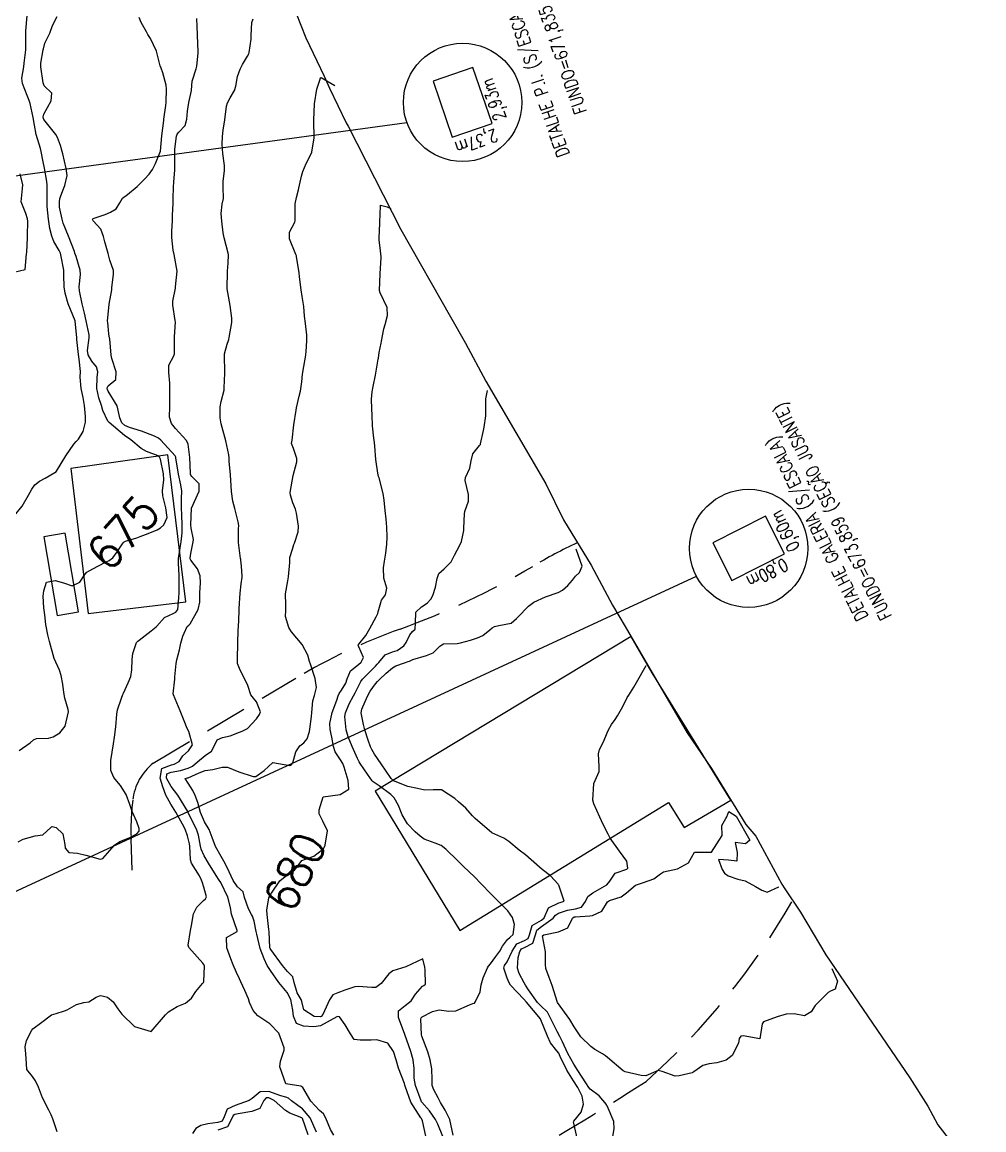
# Model space of a CAD drawing. Header units: metres. Extents: x 298520 to 308411, y 7433745 to 7450750.
# Drawn here: x 300560.7 to 300674.4, y 7445036.8 to 7445167.9 of the extents above; entities that cross this region are included whole.
import ezdxf
from ezdxf.enums import TextEntityAlignment as Align

# ---------------------------------------------------------------- set-up
doc = ezdxf.new("R2010")
doc.units = ezdxf.units.M
doc.header["$LTSCALE"] = 10
doc.linetypes.add('CONTINUO', pattern=[0])
doc.linetypes.add('DASHED', pattern=[0.75, 0.5, -0.25])
for name, color, linetype in [('Area', 45, 'Continuous'), ('Cotas', 45, 'Continuous'), ('Curvas de Nivel 1m', 11, 'Continuous'), ('Curvas de Nivel 5m', 15, 'Continuous'), ('Edificações', 30, 'Continuous'), ('TEXTO', 45, 'Continuous'), ('Vias Secundárias', 230, 'DASHED')]:
    doc.layers.add(name, color=color, linetype=linetype)
doc.styles.add('ROMANS', font='romans', dxfattribs={"height": 0.2})
doc.styles.add('Style-STANDARD', font='STANDARD.shx')

msp = doc.modelspace()

# ---------------------------------------------------------------- linework, layer by layer
at = {"layer": 'Area'}
msp.add_polyline3d([(300590.7, 7445175.07, 677.79), (300594.25, 7445166.04, 678.39), (300596.42, 7445161.5, 678.77), (300597.06, 7445160.08, 678.81), (300599.02, 7445155.98, 679.13), (300599.24, 7445155.57, 679.16), (300605.49, 7445143.37, 679.99), (300611.35, 7445133.03, 680.41), (300613.12, 7445129.92, 680.58), (300615.52, 7445125.41, 680.9), (300622.63, 7445113.24, 681.52), (300624.73, 7445108.98, 681.74), (300627.98, 7445103.61, 682.06), (300630.52, 7445098.88, 682.5), (300632.02, 7445096.38, 682.79), (300639.36, 7445083.8, 691.26), (300642.23, 7445079.55, 690.45), (300646.3, 7445072.95, 684.21), (300647.47, 7445071.54, 684.07), (300650.55, 7445065.88, 684.17), (300650.88, 7445065.32, 684.09), (300652.76, 7445062.55, 684.15), (300655.74, 7445057.51, 684.2), (300665.7, 7445042.95, 683.76), (300667.8, 7445039.6, 683.85), (300669.01, 7445037.41, 683.94), (300674.43, 7445030.39, 683.87)], dxfattribs=at)
at = {"layer": 'Curvas de Nivel 1m', "flags": 128}
for points, elevation in [([(300559.81, 7445109.52), (300560.71, 7445110.62), (300561.44, 7445111.9), (300561.86, 7445112.61), (300562.21, 7445113.14), (300562.75, 7445113.58), (300563.42, 7445113.92), (300564.56, 7445114.58), (300564.69, 7445114.65), (300564.76, 7445114.74), (300565.86, 7445116.56), (300566.8, 7445117.94), (300567.08, 7445118.27), (300567.34, 7445118.54), (300567.91, 7445119.45), (300568.19, 7445120.54), (300568.17, 7445121.21), (300568.06, 7445122.54), (300567.91, 7445123.49), (300567.67, 7445124.54), (300567.56, 7445125.88), (300567.59, 7445126.54), (300567.45, 7445128.01), (300567.35, 7445128.55), (300567.16, 7445130.34), (300567.15, 7445130.55), (300566.97, 7445132.55), (300566.13, 7445134.56), (300565.78, 7445135.8), (300565.67, 7445136.56), (300565.64, 7445137.96), (300565.61, 7445138.56), (300565.28, 7445140.35), (300565.22, 7445140.57), (300565.08, 7445140.86), (300564.46, 7445141.95), (300564.22, 7445142.58), (300563.98, 7445143.47), (300563.8, 7445144.59), (300563.66, 7445146.07), (300563.64, 7445146.59), (300563.65, 7445147.09), (300563.65, 7445148.59), (300563.62, 7445149.04), (300563.35, 7445150.6), (300563.19, 7445151.35), (300562.96, 7445152.6), (300562.87, 7445152.95), (300562.35, 7445154.61), (300562.14, 7445155.72), (300561.99, 7445156.61), (300561.63, 7445158.27), (300561.54, 7445158.62), (300561.29, 7445159.21), (300560.74, 7445160.63), (300560.66, 7445161.27), (300560.88, 7445162.62), (300560.94, 7445163.02), (300561.13, 7445164.62), (300561.15, 7445164.83), (300561.14, 7445166.62), (300561.15, 7445166.85), (300561.3, 7445168.62)], 674), ([(300560.24, 7445070.9), (300560.8, 7445071.19), (300562.24, 7445071.59), (300563.13, 7445071.7), (300564.09, 7445072.58), (300564.17, 7445072.67), (300564.25, 7445072.69), (300564.73, 7445072.57), (300565.5, 7445071.82), (300565.75, 7445070.56), (300565.79, 7445070.12), (300566.22, 7445069.62), (300567.23, 7445069.54), (300568.22, 7445069.3), (300569.91, 7445068.82), (300570.22, 7445068.9), (300571.61, 7445070.49), (300572.24, 7445070.92), (300573.34, 7445071.38), (300574.25, 7445071.82), (300574.55, 7445072.16), (300574.55, 7445072.46), (300574.26, 7445073.26), (300573.69, 7445074.47), (300573.44, 7445075.32), (300573.01, 7445076.47), (300572.31, 7445077.54), (300571.9, 7445078.06), (300571.54, 7445078.49), (300571.17, 7445079.33), (300571.19, 7445080.5), (300571.35, 7445081.48), (300571.51, 7445082.49), (300571.62, 7445083.26), (300571.77, 7445084.49), (300571.91, 7445085.98), (300571.98, 7445086.49), (300572.44, 7445087.9), (300572.6, 7445088.32), (300572.67, 7445088.48), (300573.24, 7445089.7), (300573.55, 7445090.47), (300573.68, 7445091.26), (300573.7, 7445092.47), (300573.78, 7445093.19), (300574.21, 7445094.46), (300574.36, 7445094.63), (300574.53, 7445094.75), (300575.94, 7445095.84), (300576.54, 7445096.34), (300576.58, 7445096.39), (300576.61, 7445096.43), (300577.53, 7445097.45), (300578.56, 7445097.92), (300578.89, 7445098.08), (300579.09, 7445098.4), (300579.24, 7445099.75), (300579.26, 7445100.4), (300579.26, 7445101.75), (300579.25, 7445102.4), (300579.18, 7445103.86), (300579.2, 7445104.4), (300579.39, 7445105.67), (300579.51, 7445106.4), (300579.61, 7445107.46), (300579.61, 7445108.4), (300579.57, 7445109.53), (300579.54, 7445110.4), (300579.55, 7445111.57), (300579.59, 7445112.4), (300579.47, 7445113.13), (300579.19, 7445114.4), (300578.87, 7445116.32), (300578.87, 7445116.41), (300578.85, 7445116.47), (300578.78, 7445116.57), (300577.11, 7445118.43), (300576.81, 7445118.67), (300576.36, 7445118.89), (300574.82, 7445119.47), (300573.39, 7445119.91), (300572.83, 7445120.17), (300572.49, 7445120.48), (300572.25, 7445121.07), (300571.93, 7445122.49), (300570.87, 7445124.23), (300570.77, 7445124.4), (300570.75, 7445124.5), (300570.76, 7445124.62), (300570.88, 7445124.86), (300571.76, 7445125.62), (300571.83, 7445126.49), (300571.31, 7445128.1), (300571.21, 7445128.5), (300571.05, 7445130.4), (300571.03, 7445130.5), (300570.96, 7445131.01), (300570.81, 7445132.34), (300570.8, 7445132.5), (300570.99, 7445134.5), (300571.29, 7445136.22), (300571.32, 7445136.5), (300571.5, 7445138.03), (300571.49, 7445138.5), (300571.06, 7445139.73), (300570.85, 7445140.5), (300570.47, 7445141.9), (300570.3, 7445142.51), (300570, 7445143.41), (300569.11, 7445144.39), (300569.03, 7445144.53), (300569.04, 7445144.61), (300569.11, 7445144.65), (300570.51, 7445145.13), (300571.13, 7445145.39), (300571.81, 7445145.81), (300572.23, 7445146.49), (300572.57, 7445147.06), (300573.15, 7445147.51), (300574.29, 7445148.46), (300575.17, 7445149.32), (300575.73, 7445149.89), (300576.13, 7445150.44), (300576.47, 7445151.16), (300576.99, 7445152.43), (300577.04, 7445152.61), (300577.23, 7445154.43), (300577.44, 7445156.24), (300577.47, 7445156.43), (300577.69, 7445158.01), (300577.73, 7445158.43), (300577.75, 7445159.97), (300577.71, 7445160.43), (300577.32, 7445161.89), (300577.12, 7445162.43), (300577.03, 7445162.74), (300576.58, 7445164.44), (300575.88, 7445165.94), (300575.57, 7445166.45), (300575.39, 7445166.76), (300574.79, 7445167.85), (300574.52, 7445168.46)], 676), ([(300564.83, 7445036.57), (300564.32, 7445038.1), (300564.14, 7445038.58), (300563.86, 7445039.14), (300563.12, 7445040.59), (300562.61, 7445041.87), (300562.29, 7445042.6), (300561.91, 7445043.12), (300561.26, 7445043.95), (300561.19, 7445044.61), (300561.14, 7445045.81), (300561.06, 7445046.61), (300561.19, 7445047.37), (300561.83, 7445048.6), (300561.97, 7445048.76), (300563.03, 7445049.54), (300563.99, 7445050.29), (300564.17, 7445050.4), (300564.7, 7445050.57), (300565.69, 7445050.87), (300566, 7445051.02), (300567.11, 7445051.65), (300568.01, 7445051.88), (300568.58, 7445051.95), (300569.46, 7445052.52), (300569.85, 7445052.67), (300570.02, 7445052.69), (300570.78, 7445052.5), (300571.47, 7445051.95), (300572, 7445051.13), (300572.47, 7445050.48), (300573.98, 7445049.03), (300575.97, 7445048.44), (300577.65, 7445050.42), (300578, 7445050.78), (300579.02, 7445051.39), (300580.01, 7445051.79), (300580.72, 7445052.38), (300581.23, 7445053.17), (300582.04, 7445054.14), (300582.14, 7445054.26), (300582.18, 7445054.36), (300582.26, 7445056.16), (300582.18, 7445056.36), (300582.07, 7445056.51), (300580.42, 7445058.39), (300580.34, 7445058.64), (300580.6, 7445060.38), (300580.71, 7445060.97), (300580.97, 7445062.38), (300581.36, 7445063.16), (300582.16, 7445063.95), (300582.37, 7445064.14), (300582.48, 7445064.36), (300582.17, 7445065.51), (300581.97, 7445066.15), (300581.92, 7445066.36), (300581.68, 7445066.88), (300580.71, 7445068.38), (300580.59, 7445068.76), (300580.51, 7445070.39), (300580.49, 7445070.64), (300580.25, 7445071.6), (300579.97, 7445072.39), (300579.67, 7445072.99), (300578.86, 7445074.4), (300578.29, 7445075.33), (300577.7, 7445076.42), (300577.33, 7445077.4), (300577.03, 7445078.42), (300577.2, 7445079.56), (300578.35, 7445080), (300578.69, 7445080.07), (300579.27, 7445080.4), (300579.71, 7445081.05), (300580.37, 7445081.67), (300580.84, 7445082.38), (300580.4, 7445083.94), (300580.16, 7445084.39), (300580, 7445084.8), (300579.38, 7445086.4), (300578.58, 7445088.27), (300578.54, 7445088.41), (300578.74, 7445090.14), (300578.77, 7445090.41), (300578.91, 7445091.99), (300578.98, 7445092.41), (300579.29, 7445093.62), (300579.48, 7445094.4), (300579.71, 7445095.22), (300580.23, 7445096.39), (300580.4, 7445096.54), (300580.55, 7445096.69), (300581.51, 7445098.38), (300581.69, 7445099.26), (300581.71, 7445100.37), (300581.79, 7445101.55), (300581.75, 7445102.37), (300581.44, 7445103.2), (300580.64, 7445104.24), (300580.58, 7445104.39), (300580.58, 7445104.46), (300580.65, 7445105.01), (300580.93, 7445106.39), (300580.95, 7445106.67), (300580.68, 7445108.02), (300580.65, 7445108.39), (300580.65, 7445108.42), (300580.71, 7445110.39), (300581.63, 7445112.38), (300581.63, 7445113.26), (300580.75, 7445114.13), (300580.65, 7445114.28), (300580.62, 7445114.38), (300580.61, 7445114.53), (300580.51, 7445116.38), (300580.34, 7445117.93), (300580.13, 7445118.39), (300578.82, 7445119.79), (300578.34, 7445120.41), (300578.11, 7445121.15), (300578.16, 7445122.42), (300578.17, 7445123.11), (300578.16, 7445124.42), (300578.15, 7445125.15), (300578.04, 7445126.42), (300578.03, 7445127.31), (300578.63, 7445128.41), (300578.7, 7445128.63), (300578.7, 7445130.41), (300578.7, 7445130.67), (300578.82, 7445132.41), (300578.81, 7445132.58), (300578.51, 7445134.41), (300578.52, 7445134.89), (300578.83, 7445136.41), (300578.85, 7445136.58), (300579.04, 7445138.41), (300578.66, 7445140.41), (300578.57, 7445140.91), (300578.41, 7445142.42), (300578.38, 7445143.13), (300578.46, 7445144.42), (300578.49, 7445145.05), (300578.55, 7445146.42), (300578.57, 7445147), (300578.59, 7445148.42), (300578.63, 7445148.95), (300578.75, 7445150.41), (300578.76, 7445150.84), (300578.74, 7445152.41), (300578.76, 7445152.87), (300578.95, 7445154.41), (300579.02, 7445154.63), (300579.24, 7445154.88), (300579.98, 7445155.67), (300580.17, 7445156.4), (300580.25, 7445157.37), (300580.42, 7445158.39), (300580.72, 7445159.81), (300580.77, 7445160.39), (300580.81, 7445160.89), (300581.26, 7445162.38), (300581.34, 7445162.69), (300581.52, 7445164.21), (300581.53, 7445164.38), (300581.42, 7445166.34), (300581.42, 7445166.38), (300581.39, 7445167.37), (300581.35, 7445168.33)], 677), ([(300597.56, 7445036.17), (300597.17, 7445036.85), (300596.62, 7445038.19), (300596.34, 7445038.68), (300595.86, 7445039.09), (300594.84, 7445040.21), (300593.89, 7445041.83), (300593.66, 7445041.99), (300591.89, 7445042.25), (300591.19, 7445044.26), (300591.26, 7445044.93), (300591.69, 7445046.25), (300591.69, 7445046.51), (300591.04, 7445048.26), (300589.98, 7445049.36), (300588.58, 7445050.28), (300588, 7445050.92), (300587.6, 7445051.89), (300587.45, 7445052.3), (300587.03, 7445053.3), (300586.56, 7445054.31), (300586.39, 7445054.66), (300586.05, 7445055.41), (300585.67, 7445056.32), (300585.37, 7445057.03), (300584.89, 7445058.33), (300584.87, 7445059.57), (300586.11, 7445060.28), (300586.13, 7445060.32), (300586.13, 7445060.34), (300586.11, 7445060.38), (300585.44, 7445062.33), (300585.35, 7445063.12), (300585.03, 7445064.33), (300584.18, 7445066.06), (300584.01, 7445066.34), (300583.63, 7445066.91), (300582.73, 7445068.35), (300582.22, 7445069.23), (300581.87, 7445070), (300581.78, 7445070.37), (300581.54, 7445071.66), (300581.3, 7445072.37), (300580.34, 7445074.33), (300580.32, 7445074.39), (300580.31, 7445074.41), (300580.28, 7445074.46), (300579.1, 7445076.4), (300578.31, 7445077.44), (300577.77, 7445078.42), (300577.81, 7445078.93), (300578.33, 7445079.14), (300579.43, 7445079.31), (300580.34, 7445079.59), (300580.86, 7445079.86), (300581.45, 7445080.37), (300582.36, 7445081.1), (300583.09, 7445081.62), (300583.5, 7445082.35), (300583.77, 7445082.96), (300584.39, 7445083.23), (300585.3, 7445083.42), (300586.4, 7445083.85), (300586.73, 7445083.99), (300587.34, 7445084.31), (300588.41, 7445085.46), (300588.77, 7445085.94), (300588.89, 7445086.29), (300588.43, 7445087.45), (300588.04, 7445087.9), (300587.75, 7445088.3), (300587.37, 7445089.39), (300586.94, 7445090.31), (300586.48, 7445091.2), (300586.17, 7445092), (300586.15, 7445092.32), (300586.18, 7445092.64), (300586.19, 7445094.31), (300586.25, 7445096.03), (300586.27, 7445096.31), (300586.38, 7445098.13), (300586.38, 7445098.31), (300586.38, 7445098.5), (300586.48, 7445100.31), (300586.6, 7445101.43), (300586.71, 7445102.21), (300586.71, 7445102.31), (300586.62, 7445103.5), (300586.55, 7445104.23), (300586.54, 7445104.31), (300586.52, 7445104.43), (300586.27, 7445106.32), (300586.3, 7445107.94), (300586.32, 7445108.32), (300586.26, 7445108.74), (300585.83, 7445110.32), (300585.6, 7445111.2), (300585.46, 7445112.33), (300585.43, 7445113.02), (300585.32, 7445114.33), (300585.16, 7445115.95), (300585.16, 7445116.33), (300585.14, 7445116.68), (300584.8, 7445118.34), (300584.23, 7445120.35), (300584.11, 7445121.07), (300584.13, 7445122.35), (300584.23, 7445122.98), (300584.57, 7445124.34), (300584.6, 7445124.62), (300584.65, 7445126.34), (300584.66, 7445126.59), (300584.61, 7445128.34), (300584.63, 7445128.64), (300584.94, 7445129.78), (300585.09, 7445130.2), (300585.13, 7445130.34), (300585.19, 7445130.57), (300585.5, 7445132.33), (300585.5, 7445132.85), (300585.28, 7445134.34), (300585.02, 7445135.9), (300584.96, 7445136.34), (300584.95, 7445136.41), (300584.97, 7445138.34), (300584.98, 7445138.41), (300585.05, 7445139.36), (300585.1, 7445140.34), (300585.07, 7445140.57), (300584.58, 7445142.35), (300584.47, 7445142.97), (300584.31, 7445144.35), (300584.23, 7445145.25), (300584.37, 7445146.35), (300584.49, 7445147.01), (300584.48, 7445148.35), (300584.48, 7445149.04), (300584.63, 7445150.35), (300584.61, 7445150.93), (300584.42, 7445152.35), (300584.35, 7445153.47), (300584.38, 7445154.34), (300584.48, 7445155.11), (300584.67, 7445156.34), (300584.88, 7445157.93), (300584.99, 7445158.33), (300585.29, 7445158.93), (300585.8, 7445159.82), (300585.95, 7445160.32), (300586.18, 7445161.46), (300586.47, 7445162.32), (300586.77, 7445162.89), (300587.35, 7445163.85), (300587.51, 7445164.15), (300587.56, 7445164.31), (300587.78, 7445165.89), (300587.8, 7445166.31), (300587.86, 7445167.84), (300588.01, 7445168.3)], 678), ([(300608.45, 7445036.05), (300608.06, 7445037.85), (300607.98, 7445038.06), (300607.93, 7445038.13), (300607.85, 7445038.23), (300606.65, 7445040.07), (300605.98, 7445041.99), (300605.96, 7445042.08), (300605.9, 7445042.29), (300605.21, 7445044.09), (300604.93, 7445045.09), (300604.61, 7445046.09), (300603.96, 7445047.08), (300602.64, 7445047.44), (300601.96, 7445047.4), (300600.68, 7445047.42), (300599.96, 7445047.5), (300599.51, 7445048.15), (300598.91, 7445049.23), (300598.22, 7445050.17), (300597.99, 7445050.2), (300597.91, 7445050.17), (300595.98, 7445049.12), (300595.21, 7445048.98), (300593.98, 7445049.07), (300593.15, 7445049.4), (300592.78, 7445050.24), (300592.72, 7445050.96), (300592.47, 7445052.24), (300592.02, 7445053.04), (300591.06, 7445054.26), (300590.06, 7445055.66), (300589.66, 7445056.27), (300589.32, 7445057.04), (300588.86, 7445058.28), (300588.45, 7445059.95), (300588.39, 7445060.29), (300588.12, 7445061.48), (300587.93, 7445062.09), (300587.84, 7445062.29), (300587.47, 7445062.97), (300587.01, 7445064.31), (300586.82, 7445064.96), (300586.18, 7445065.57), (300585.66, 7445066.33), (300585.19, 7445067.34), (300584.71, 7445068.33), (300584.22, 7445069.17), (300583.58, 7445070.35), (300583.18, 7445071.42), (300582.8, 7445072.35), (300582.27, 7445073.27), (300581.8, 7445074.37), (300581.47, 7445075.55), (300581.15, 7445076.38), (300580.88, 7445076.95), (300580.32, 7445077.84), (300579.96, 7445078.39), (300580.25, 7445078.46), (300580.32, 7445078.47), (300581.65, 7445079.05), (300582.34, 7445079.32), (300583.23, 7445079.46), (300584.34, 7445079.71), (300584.97, 7445079.71), (300586.34, 7445079.19), (300588.02, 7445078.61), (300588.33, 7445078.61), (300589.3, 7445079.31), (300590.35, 7445080.27), (300592.35, 7445079.94), (300592.56, 7445080.03), (300592.69, 7445080.24), (300593.05, 7445081.55), (300593.52, 7445082.23), (300594, 7445082.6), (300594.39, 7445083.06), (300594.68, 7445083.93), (300594.72, 7445084.22), (300594.91, 7445085.72), (300594.95, 7445086.21), (300595.09, 7445087.56), (300595.29, 7445088.21), (300595.51, 7445089.16), (300595.35, 7445090.21), (300594.78, 7445091.93), (300594.69, 7445092.22), (300594.5, 7445092.97), (300593.82, 7445094.23), (300592.54, 7445095.74), (300592.34, 7445096.04), (300592.22, 7445096.24), (300591.85, 7445097.55), (300591.89, 7445098.25), (300591.88, 7445098.94), (300591.85, 7445100.25), (300592.12, 7445101.76), (300592.21, 7445102.25), (300592.35, 7445103.96), (300592.35, 7445104.24), (300592.35, 7445104.53), (300592.65, 7445105.53), (300592.84, 7445106.06), (300592.9, 7445106.24), (300593.32, 7445107.59), (300593.39, 7445108.23), (300593.16, 7445109.78), (300593.02, 7445110.24), (300592.72, 7445111.02), (300592.42, 7445111.93), (300592.41, 7445112.24), (300592.75, 7445114.24), (300593.17, 7445115.85), (300593.17, 7445116.24), (300592.79, 7445117.44), (300592.57, 7445118.02), (300592.58, 7445118.24), (300592.62, 7445118.43), (300592.83, 7445120.24), (300593.12, 7445121.97), (300593.16, 7445122.24), (300593.46, 7445123.64), (300593.61, 7445124.23), (300593.79, 7445125.33), (300593.87, 7445126.23), (300594, 7445127.14), (300594.2, 7445128.23), (300594.29, 7445128.87), (300594.37, 7445130.23), (300594.35, 7445130.83), (300594.19, 7445132.23), (300594.1, 7445133.11), (300594.01, 7445134.23), (300593.81, 7445135.43), (300593.68, 7445136.23), (300593.51, 7445137.76), (300593.45, 7445138.24), (300593.16, 7445140.15), (300593.13, 7445140.24), (300593.07, 7445140.41), (300592.31, 7445142.25), (300592.3, 7445143.05), (300592.96, 7445144.24), (300593, 7445144.36), (300592.98, 7445146.24), (300593, 7445146.39), (300593.15, 7445147.14), (300593.37, 7445148.03), (300593.42, 7445148.24), (300593.75, 7445149.66), (300593.9, 7445150.23), (300594.27, 7445151.16), (300594.85, 7445152.22), (300594.95, 7445152.49), (300595.23, 7445154.22), (300595.2, 7445156.22), (300595.2, 7445156.29), (300595.28, 7445158.22), (300595.55, 7445159.97), (300595.9, 7445161.04), (300595.99, 7445161.31), (300596.06, 7445161.35), (300597.68, 7445160.39)], 679), ([(300559.04, 7445138.13), (300561.04, 7445138.62), (300561.22, 7445140.47), (300561.23, 7445140.62), (300561.32, 7445142.39), (300561.33, 7445142.62), (300561.38, 7445144.35), (300561.34, 7445144.62), (300561.12, 7445145.25), (300560.57, 7445146.63), (300560.74, 7445148.21), (300560.77, 7445148.63), (300560.47, 7445149.93)], 673), ([(300611.68, 7445036.16), (300611.27, 7445038.02), (300610.73, 7445039.15), (300610.19, 7445040.03), (300609.88, 7445040.61), (300609.39, 7445041.54), (300609.2, 7445042.04), (300609.17, 7445042.78), (300609.15, 7445044.04), (300608.96, 7445045.08), (300608.68, 7445046.04), (300607.97, 7445047.9), (300607.94, 7445048.05), (300607.86, 7445049.92), (300607.88, 7445050.05), (300607.99, 7445050.16), (300609.22, 7445050.82), (300610, 7445051.02), (300611.16, 7445050.86), (300612, 7445050.87), (300613.62, 7445051.6), (300614.01, 7445051.75), (300614.18, 7445051.81), (300614.31, 7445051.98), (300614.85, 7445053.15), (300614.98, 7445053.97), (300615.22, 7445054.8), (300615.74, 7445055.96), (300615.85, 7445056.17), (300616.07, 7445056.46), (300616.73, 7445057.3), (300617.18, 7445057.95), (300617.51, 7445058.53), (300618.1, 7445059.32), (300618.43, 7445059.61), (300618.76, 7445059.92), (300618.92, 7445061.12), (300618.69, 7445061.92), (300618.15, 7445062.74), (300616.92, 7445063.95), (300616.53, 7445064.32), (300616.17, 7445064.68), (300614.96, 7445065.97), (300614.19, 7445066.74), (300613.55, 7445067.35), (300612.87, 7445068), (300612.21, 7445068.64), (300610.8, 7445070.02), (300610.24, 7445070.46), (300609.56, 7445070.72), (300608.24, 7445071.21), (300607.75, 7445071.56), (300607.16, 7445072.07), (300606.27, 7445073.02), (300605.65, 7445074.09), (300605.19, 7445075.2), (300604.69, 7445076.1), (300604.31, 7445076.47), (300602.91, 7445077.52), (300602.32, 7445077.92), (300602.2, 7445078), (300602.09, 7445078.12), (300601.55, 7445078.91), (300600.67, 7445080.15), (300600.55, 7445080.34), (300600.36, 7445080.74), (300599.71, 7445082.16), (300599.24, 7445083.32), (300599.01, 7445084.16), (300598.86, 7445085.72), (300598.93, 7445086.16), (300599.38, 7445087.21), (300599.87, 7445088.16), (300600.07, 7445088.54), (300600.46, 7445089.3), (300600.75, 7445089.86), (300600.96, 7445090.14), (300602.49, 7445091.69), (300602.7, 7445091.9), (300602.87, 7445092.12), (300603.61, 7445093), (300604.51, 7445093.38), (300605.06, 7445093.54), (300605.85, 7445094.09), (300606.12, 7445094.49), (300606.53, 7445095.37), (300606.86, 7445095.76), (300607.16, 7445096.07), (300607.23, 7445096.75), (300607.24, 7445098.07), (300607.94, 7445098.69), (300608.58, 7445099.13), (300609.03, 7445099.61), (300609.25, 7445100.04), (300609.6, 7445101.04), (300609.77, 7445102.04), (300609.99, 7445102.66), (300610.62, 7445103.18), (300611.45, 7445104.02), (300611.82, 7445104.83), (300612.46, 7445106), (300612.67, 7445106.44), (300612.93, 7445107.75), (300612.95, 7445108), (300613, 7445109.7), (300613.07, 7445110), (300613.49, 7445111.22), (300613.47, 7445111.99), (300613.1, 7445113.64), (300613.13, 7445114), (300613.64, 7445115.12), (300613.8, 7445115.99), (300613.99, 7445116.79), (300614.8, 7445117.79), (300614.89, 7445117.89), (300614.92, 7445117.98), (300615.24, 7445119.56), (300615.33, 7445119.97), (300615.52, 7445121.29), (300615.53, 7445121.97), (300615.52, 7445123.32), (300615.72, 7445124.29)], 681), ([(300626.33, 7445035.83), (300625.92, 7445037.77), (300625.96, 7445037.84), (300626.81, 7445038.88), (300627.09, 7445039.83), (300626.91, 7445040.8), (300626.4, 7445041.83), (300625.9, 7445042.59), (300625.1, 7445043.85), (300624.33, 7445045.47), (300624.15, 7445045.86), (300623.95, 7445046.16), (300623.18, 7445047.1), (300622.83, 7445047.88), (300622.04, 7445049.84), (300622.02, 7445049.89), (300622.01, 7445049.91), (300621.99, 7445049.93), (300620.35, 7445051.91), (300620.02, 7445052.28), (300618.47, 7445053.93), (300618.29, 7445054.19), (300618.05, 7445054.74), (300617.67, 7445055.94), (300617.76, 7445056.25), (300618.07, 7445056.7), (300618.65, 7445057.93), (300619.2, 7445058.81), (300620.1, 7445059.22), (300620.56, 7445059.45), (300620.69, 7445059.9), (300621.03, 7445060.99), (300622.13, 7445061.62), (300622.43, 7445061.89), (300622.96, 7445063.07), (300624.16, 7445063.66), (300624.33, 7445063.69), (300624.8, 7445063.85), (300624.18, 7445065.74), (300624.13, 7445065.81), (300624.09, 7445065.86), (300623.17, 7445066.86), (300622.2, 7445067.63), (300621.87, 7445067.89), (300620.22, 7445069.35), (300619.48, 7445069.92), (300618.24, 7445070.91), (300617.65, 7445071.34), (300616.25, 7445071.96), (300614.28, 7445073.66), (300613.97, 7445073.98), (300613.18, 7445074.88), (300612.3, 7445075.64), (300611.86, 7445076.01), (300610.31, 7445077.03), (300609.3, 7445077.05), (300608.31, 7445077.02), (300607.45, 7445077.2), (300606.32, 7445077.45), (300604.63, 7445078.1), (300604.33, 7445078.37), (300603.14, 7445080.11), (300602.36, 7445081.25), (300602.05, 7445081.81), (300601.91, 7445082.13), (300601.6, 7445082.91), (300601.24, 7445084.14), (300601.06, 7445084.79), (300600.79, 7445086.14), (300600.87, 7445086.58), (300601.54, 7445088.13), (300601.85, 7445088.73), (300602.47, 7445089.59), (300602.72, 7445089.87), (300602.97, 7445090.11), (300603.74, 7445090.85), (300604.49, 7445091.47), (300604.89, 7445091.7), (300605.91, 7445092.09), (300606.36, 7445092.22), (300606.49, 7445092.27), (300606.9, 7445092.47), (300608.5, 7445092.94), (300609.31, 7445093.24), (300610.11, 7445094.03), (300610.32, 7445094.22), (300610.52, 7445094.3), (300612.16, 7445094.37), (300612.52, 7445094.42), (300613.74, 7445094.77), (300614.53, 7445095.01), (300615.18, 7445095.32), (300615.99, 7445095.97), (300616.28, 7445096.23), (300616.55, 7445096.37), (300617.09, 7445096.5), (300618.55, 7445096.78), (300619.18, 7445097.3), (300619.76, 7445097.92), (300620.16, 7445098.33), (300620.58, 7445098.76), (300621.23, 7445099.25), (300622.59, 7445099.88), (300624.07, 7445100.39), (300624.6, 7445100.68), (300625.23, 7445101.23), (300625.79, 7445101.85), (300626.15, 7445102.31), (300626.62, 7445102.78), (300626.94, 7445103.52), (300626.21, 7445105.51)], 682), ([(300630.5, 7445035.78), (300630.7, 7445036.92), (300630.66, 7445037.78), (300629.87, 7445039.63), (300629.82, 7445039.73), (300629.79, 7445039.79), (300628.92, 7445040.84), (300627.89, 7445041.62), (300627.72, 7445041.82), (300627.37, 7445042.36), (300626.4, 7445043.84), (300625.93, 7445044.56), (300625.23, 7445045.85), (300624.59, 7445047.22), (300624.3, 7445047.86), (300623.97, 7445048.43), (300623.27, 7445049.87), (300622.84, 7445050.71), (300622.01, 7445051.51), (300621.64, 7445051.89), (300620.58, 7445053.36), (300620.23, 7445053.91), (300620.05, 7445054.22), (300619.46, 7445055.32), (300619.27, 7445055.92), (300619.34, 7445057.18), (300619.57, 7445057.92), (300619.77, 7445058.23), (300620.09, 7445058.37), (300621.11, 7445058.89), (300621.41, 7445059.9), (300621.58, 7445060.44), (300622.12, 7445060.85), (300623.48, 7445061.87), (300623.79, 7445062.21), (300624.14, 7445062.43), (300625.2, 7445062.79), (300626.15, 7445062.97), (300626.83, 7445063.16), (300627.32, 7445063.83), (300627.58, 7445064.41), (300628.17, 7445064.85), (300629.84, 7445065.8), (300630.19, 7445066.24), (300630.82, 7445067.16), (300632.2, 7445067.66), (300632.33, 7445067.77), (300632.22, 7445068.58), (300631.36, 7445069.78), (300630.25, 7445071.32), (300630.09, 7445071.63), (300630.01, 7445071.79), (300629.41, 7445072.94), (300629.01, 7445073.8), (300628.3, 7445075.37), (300628.2, 7445075.81), (300628.32, 7445077.81), (300628.94, 7445079.21), (300628.94, 7445079.8), (300628.85, 7445081.32), (300628.96, 7445081.8), (300629.44, 7445082.74), (300629.89, 7445083.8), (300630.05, 7445084.14), (300630.41, 7445084.77), (300630.82, 7445085.38), (300631.09, 7445085.78), (300631.59, 7445086.62), (300632.17, 7445087.77), (300632.26, 7445087.95), (300632.45, 7445088.25), (300633.04, 7445089.19), (300633.36, 7445089.76), (300634.49, 7445091.74), (300634.49, 7445091.74)], 683), ([(300656.46, 7445055.88), (300657.11, 7445054.4), (300656.87, 7445053.47), (300656.3, 7445053.21), (300656.03, 7445053.06), (300654.5, 7445051.5), (300654.01, 7445050.76), (300653.22, 7445050.3), (300652, 7445050.53), (300651.05, 7445050.49), (300650, 7445050.16), (300648.39, 7445049.57), (300648.22, 7445049.35), (300647.96, 7445047.58), (300645.97, 7445047.91), (300645.69, 7445047.88), (300645.5, 7445047.61), (300645.42, 7445047.07), (300644.67, 7445045.62), (300643.94, 7445045.03), (300642.85, 7445044.72), (300641.93, 7445044.6), (300641.18, 7445044.41), (300640.15, 7445043.67), (300640.01, 7445043.58), (300639.92, 7445043.54), (300638.4, 7445043.2), (300637.91, 7445043.16), (300636.37, 7445043.72), (300635.92, 7445043.81), (300635.65, 7445043.72), (300634.45, 7445043.21), (300633.91, 7445043.22), (300632.01, 7445043.68), (300631.92, 7445043.7), (300631.78, 7445043.77), (300629.94, 7445045.37), (300629.7, 7445045.56), (300629.33, 7445045.8), (300628.44, 7445046.31), (300627.95, 7445046.65), (300626.77, 7445047.83), (300625.98, 7445049.01), (300625.47, 7445049.85), (300624.01, 7445051.86), (300623.39, 7445053.87), (300623.03, 7445054.85), (300622.64, 7445055.88), (300622.58, 7445056.39), (300622.58, 7445057.88), (300622.25, 7445059.75), (300622.41, 7445059.89), (300624.12, 7445060.23), (300625.25, 7445060.72), (300625.78, 7445061.84), (300625.98, 7445062), (300626.14, 7445062.02), (300627.83, 7445062.13), (300628.14, 7445062.18), (300629.25, 7445062.7), (300629.94, 7445063.79), (300630.16, 7445063.93), (300631.55, 7445064.39), (300632.17, 7445064.85), (300633.25, 7445065.75), (300634.19, 7445066.09), (300635.41, 7445066.51), (300636.2, 7445067.09), (300636.56, 7445067.35), (300638.2, 7445067.7), (300639.49, 7445068.4), (300640.23, 7445069.67), (300642.23, 7445069.65), (300643.5, 7445071.63), (300643.45, 7445072.81), (300643.93, 7445073.63), (300644.04, 7445073.86), (300644.29, 7445074.49), (300645.13, 7445073.91), (300646.75, 7445071.1), (300646.24, 7445070.67), (300645.04, 7445070.81), (300645.26, 7445069.61), (300645.24, 7445068.59), (300644.22, 7445068.7), (300643.04, 7445068.81), (300643.47, 7445067.63), (300643.75, 7445067.18), (300644.2, 7445066.86), (300645.34, 7445066.46), (300646.19, 7445066.27), (300647.44, 7445065.59), (300648.18, 7445065.16), (300648.82, 7445064.93), (300650.18, 7445065.55), (300650.18, 7445065.55)], 684), ([(300595.51, 7445036.52), (300594.77, 7445038.21), (300593.86, 7445039.29), (300593.31, 7445039.67), (300592.55, 7445040.24), (300592.19, 7445040.56), (300591.88, 7445040.66), (300591.3, 7445040.84), (300589.88, 7445041.34), (300588.84, 7445041.32), (300587.88, 7445040.53), (300587.56, 7445040.29), (300585.87, 7445039.69), (300584.94, 7445039.25), (300584.57, 7445038.33), (300584.35, 7445037.83), (300583.84, 7445037.67), (300582.67, 7445037.53), (300581.84, 7445037.3), (300581.23, 7445036.98), (300580.84, 7445036.38)], 677), ([(300594.53, 7445036.21), (300593.85, 7445038.13), (300593.77, 7445038.22), (300592.37, 7445038.76), (300591.86, 7445039.08), (300590.5, 7445040.26), (300589.88, 7445040.6), (300589.55, 7445040.6), (300589.29, 7445040.28), (300588.8, 7445039.34), (300587.86, 7445038.97), (300586.23, 7445038.69), (300585.86, 7445038.6), (300585.67, 7445038.51), (300585.58, 7445038.32), (300585, 7445037.16), (300583.83, 7445036.75)], 676)]:
    msp.add_lwpolyline(points, dxfattribs=dict(at, elevation=elevation))
at = {"layer": 'Curvas de Nivel 5m', "flags": 128}
for points, elevation in [([(300560.36, 7445081.68), (300561.65, 7445082.61), (300562.04, 7445082.95), (300562.38, 7445083.1), (300563.8, 7445083.16), (300564.38, 7445083.3), (300565.17, 7445083.79), (300565.77, 7445084.56), (300566.16, 7445086.29), (300566.12, 7445086.55), (300565.75, 7445087.87), (300565.63, 7445088.56), (300565.49, 7445089.54), (300565.29, 7445090.57), (300565.1, 7445091.19), (300564.49, 7445092.58), (300563.94, 7445094.59), (300563.73, 7445095.39), (300563.5, 7445096.59), (300563.37, 7445097.77), (300563.27, 7445098.59), (300563.2, 7445099.98), (300563.24, 7445100.59), (300563.59, 7445101.6), (300564.61, 7445101.82), (300565.57, 7445101.53), (300566.6, 7445101.19), (300567.53, 7445101.61), (300568.12, 7445102.53), (300568.35, 7445102.8), (300568.62, 7445102.96), (300569.64, 7445103.5), (300570.64, 7445104.01), (300570.97, 7445104.17), (300571.43, 7445104.49), (300571.93, 7445105.2), (300572.66, 7445106.28), (300572.75, 7445106.39), (300572.9, 7445106.48), (300574.27, 7445106.87), (300574.67, 7445107.01), (300575.6, 7445107.38), (300576.68, 7445107.8), (300577.05, 7445108.06), (300577.46, 7445108.42), (300577.85, 7445109.27), (300577.7, 7445110.42), (300577.32, 7445111.83), (300577.28, 7445112.42), (300577.45, 7445113.72), (300577.41, 7445114.42), (300577.05, 7445116.16), (300576.95, 7445116.43), (300576.78, 7445116.58), (300575.41, 7445117.07), (300574.79, 7445117.45), (300573.53, 7445118.47), (300572.81, 7445118.99), (300570.97, 7445120.5), (300570.83, 7445120.66), (300570.25, 7445121.92), (300570.07, 7445122.51), (300569.77, 7445123.43), (300569.54, 7445124.52), (300569.56, 7445125.85), (300569.63, 7445126.52), (300569.48, 7445127.09), (300568.92, 7445127.79), (300568.5, 7445128.53), (300568.44, 7445129.03), (300568.62, 7445130.53), (300568.61, 7445130.88), (300568.28, 7445132.54), (300568.05, 7445133.47), (300567.8, 7445134.54), (300567.48, 7445136.09), (300567.44, 7445136.55), (300567.58, 7445138.01), (300567.54, 7445138.55), (300567.07, 7445140.17), (300566.94, 7445140.55), (300566.87, 7445140.76), (300566.17, 7445142.56), (300565.56, 7445144.12), (300565.42, 7445144.57), (300565.13, 7445145.99), (300565.1, 7445146.57), (300565.15, 7445147.01), (300565.58, 7445148.15), (300565.75, 7445148.56), (300566, 7445149.73), (300565.92, 7445150.56), (300565.49, 7445152.29), (300565.42, 7445152.57), (300565.22, 7445153.31), (300564.88, 7445154.23), (300564.67, 7445154.58), (300563.26, 7445156.38), (300563.2, 7445156.6), (300563.2, 7445156.67), (300563.27, 7445156.99), (300564.13, 7445158.59), (300564.2, 7445159.49), (300563.3, 7445160.37), (300563.21, 7445160.6), (300563.19, 7445160.71), (300562.89, 7445162.6), (300562.9, 7445163.04), (300563.2, 7445164.6), (300563.22, 7445164.74), (300563.36, 7445165.4), (300563.76, 7445166.21), (300563.96, 7445166.59), (300564.3, 7445167.5), (300564.85, 7445168.58)], 675), ([(300610.44, 7445036.02), (300609.84, 7445037.47), (300609.58, 7445038.03), (300608.88, 7445039.06), (300607.98, 7445040.06), (300607.93, 7445040.11), (300607.87, 7445040.22), (300607.22, 7445042.07), (300607.06, 7445042.91), (300607.05, 7445044.07), (300606.94, 7445045.07), (300606.66, 7445046.07), (300605.97, 7445048.08), (300605.19, 7445050.09), (300605.21, 7445050.87), (300606.01, 7445051.53), (300606.72, 7445052.07), (300607.23, 7445052.86), (300608.04, 7445053.79), (300608.19, 7445053.89), (300608.39, 7445054.05), (300608.36, 7445055.75), (300608.32, 7445056.05), (300608.07, 7445057.05), (300606.06, 7445056.08), (300604.54, 7445055.61), (300604.05, 7445055.27), (300603.14, 7445054.11), (300602.51, 7445053.65), (300602.04, 7445053.63), (300600.42, 7445053.76), (300600.04, 7445053.72), (300598.86, 7445053.33), (300598.03, 7445053.02), (300597.43, 7445052.77), (300597.04, 7445052.18), (300596.27, 7445050.47), (300596.05, 7445050.2), (300595.99, 7445050.18), (300595.24, 7445050.21), (300594, 7445051.02), (300593.78, 7445051.99), (300593.69, 7445052.22), (300593.24, 7445053.02), (300592.87, 7445054.24), (300592.72, 7445054.91), (300592.06, 7445055.54), (300591.47, 7445056.26), (300590.09, 7445058.15), (300590.03, 7445058.27), (300590, 7445058.36), (300589.9, 7445060.27), (300589.88, 7445060.51), (300589.66, 7445062.27), (300589.63, 7445062.79), (300589.89, 7445064.27), (300589.97, 7445064.46), (300590.17, 7445064.81), (300591.16, 7445066.26), (300592.19, 7445067.11), (300592.9, 7445067.53), (300593.46, 7445068.23), (300593.76, 7445068.68), (300594.21, 7445068.85), (300595.21, 7445069.21), (300596.23, 7445069.97), (300596.35, 7445070.07), (300596.43, 7445070.2), (300596.52, 7445070.48), (300596.79, 7445072.19), (300596.27, 7445073.34), (300595.81, 7445074.2), (300595.83, 7445074.66), (300596.3, 7445076.2), (300598.31, 7445076.48), (300599.34, 7445077.13), (300599.24, 7445078.16), (300598.79, 7445079.72), (300598.62, 7445080.17), (300598.36, 7445080.6), (300597.71, 7445081.52), (300597.5, 7445082.18), (300597.31, 7445083.26), (300597.13, 7445084.19), (300597.1, 7445084.88), (300597.36, 7445086.19), (300597.9, 7445087.64), (300598.07, 7445088.18), (300598.17, 7445088.45), (300598.45, 7445088.85), (300598.98, 7445089.65), (300599.15, 7445090.16), (300599.51, 7445091.13), (300600.49, 7445091.87), (300600.81, 7445092.15), (300601.06, 7445092.7), (300600.51, 7445093.97), (300600.43, 7445094.15), (300600.45, 7445094.21), (300600.51, 7445094.28), (300601.36, 7445095.31), (300601.81, 7445096.13), (300602.56, 7445097.51), (300602.76, 7445097.92), (300602.8, 7445098.12), (300603.2, 7445099.5), (300603.65, 7445100.11), (300603.82, 7445100.89), (300603.47, 7445102.11), (300603.42, 7445103.32), (300603.55, 7445104.11), (300603.7, 7445105.05), (300603.81, 7445106.11), (300603.85, 7445106.93), (300603.82, 7445108.11), (300603.74, 7445109.07), (300603.64, 7445110.11), (300603.53, 7445111.31), (300603.4, 7445112.11), (300602.9, 7445113.97), (300602.86, 7445114.12), (300602.76, 7445114.5), (300602.51, 7445116.12), (300602.4, 7445117.73), (300602.37, 7445118.13), (300602.3, 7445118.64), (300602.14, 7445120.13), (300602.09, 7445121.37), (300602.06, 7445122.13), (300602.02, 7445123.29), (300602.08, 7445124.13), (300602.22, 7445124.79), (300602.5, 7445126.13), (300602.82, 7445128.02), (300602.83, 7445128.12), (300602.93, 7445128.78), (300603.14, 7445129.92), (300603.18, 7445130.12), (300603.48, 7445131.6), (300603.61, 7445132.11), (300603.92, 7445133.17), (300603.86, 7445134.11), (300603.02, 7445135.84), (300602.94, 7445136.12), (300603.04, 7445138.12), (300603.17, 7445140.02), (300603.16, 7445140.12), (300603.07, 7445140.82), (300602.91, 7445142.12), (300602.9, 7445142.32), (300603.01, 7445144.12), (300603.01, 7445144.23), (300603.06, 7445146.12), (300603.06, 7445146.21), (300603.09, 7445146.24), (300603.85, 7445146.04), (300604.02, 7445145.97), (300604.08, 7445145.96), (300604.31, 7445145.85)], 680)]:
    msp.add_lwpolyline(points, dxfattribs=dict(at, elevation=elevation))
at = {"layer": 'Edificações'}
for points in [[(300566.45, 7445115.06), (300568.52, 7445097.91), (300580.05, 7445099.3), (300577.91, 7445116.68)], [(300563.27, 7445106.97), (300564.84, 7445097.66), (300567.35, 7445098.09), (300565.78, 7445107.4)]]:
    msp.add_lwpolyline(points, close=True, dxfattribs=at)
at = {"layer": 'Edificações', "elevation": 683.58}
msp.add_lwpolyline([(300632.71, 7445095.2), (300602.45, 7445076.89), (300612.46, 7445060.4), (300637.14, 7445075.56), (300638.98, 7445072.58), (300644.53, 7445075.82), (300635.22, 7445090.89)], close=True, dxfattribs=at)
at = {"layer": 'TEXTO', "linetype": 'CONTINUO'}
for points in [[(300616.29, 7445155.9, 0), (300614.01, 7445162.51, 0), (300609.29, 7445160.89, 0), (300611.56, 7445154.27, 0), (300616.29, 7445155.9, 0)], [(300648.63, 7445109.43, 0), (300642.37, 7445106.28, 0), (300644.62, 7445101.81, 0), (300650.87, 7445104.96, 0), (300648.63, 7445109.43, 0)]]:
    msp.add_polyline3d(points, close=True, dxfattribs=at)
for points in [[(300398.06, 7445127.66, 0), (300606.2, 7445156.02, 0)], [(300453.32, 7445015.67, 0), (300640.45, 7445102.33, 0)]]:
    msp.add_polyline3d(points, dxfattribs=at)
for centre in [(300612.79, 7445158.39), (300646.62, 7445105.62)]:
    msp.add_circle(centre, 7, dxfattribs=at)
at = {"layer": 'Vias Secundárias'}
for points in [[(300573.72, 7445067.54), (300573.58, 7445071.21, -0.040013), (300573.77, 7445075.82, -0.192358), (300576.18, 7445080.21), (300593.06, 7445090.24, -0.047667), (300605.39, 7445096.07, 0.047774), (300621.1, 7445103.49, -0.023464), (300626.35, 7445106.29, 3.998972)], [(300585.08, 7445014.33), (300590.83, 7445016.79, 0.044141), (300599.58, 7445021.49, -0.018279), (300617.7, 7445032.46, 0.016276), (300634.49, 7445042.54, 0.081771), (300651.82, 7445063.94, -0.245289)]]:
    msp.add_lwpolyline(points, format="xyb", dxfattribs=at)

# ---------------------------------------------------------------- texts
at = {"layer": 'Cotas', "style": 'Style-STANDARD'}
for s, rotation, p in [('675', 47.9152, (300572.64, 7445107.48, 675)), ('680', 63.5332, (300592.96, 7445067.35, 680))]:
    msp.add_text(s, height=4, rotation=rotation, dxfattribs=at).set_placement(p, align=Align.MIDDLE_CENTER)
at = {"layer": 'TEXTO', "style": 'ROMANS', "width": 0.8}
for s, rotation, p in [('DETALHE P.I. (S/ESCALA)', 109, (300625.44, 7445152.26)), ('FUNDO=671,835', 109, (300627.51, 7445157.34)), ('2,93m', 109, (300617.98, 7445156.54)), ('2,37m', 199, (300616.63, 7445155.28)), ('FUNDO=673,859 (SEÇÃO JUSANTE)', 116.6852, (300663.62, 7445097.61)), ('DETALHE GALERIA (S/ESCALA)', 116.6852, (300660.79, 7445097.53)), ('0,60m', 116.6852, (300652.71, 7445105.71)), ('0,80m', 206.6852, (300650.81, 7445104.49))]:
    msp.add_text(s, height=1.5, rotation=rotation, dxfattribs=at).set_placement(p)

doc.saveas('drawing.dxf')
